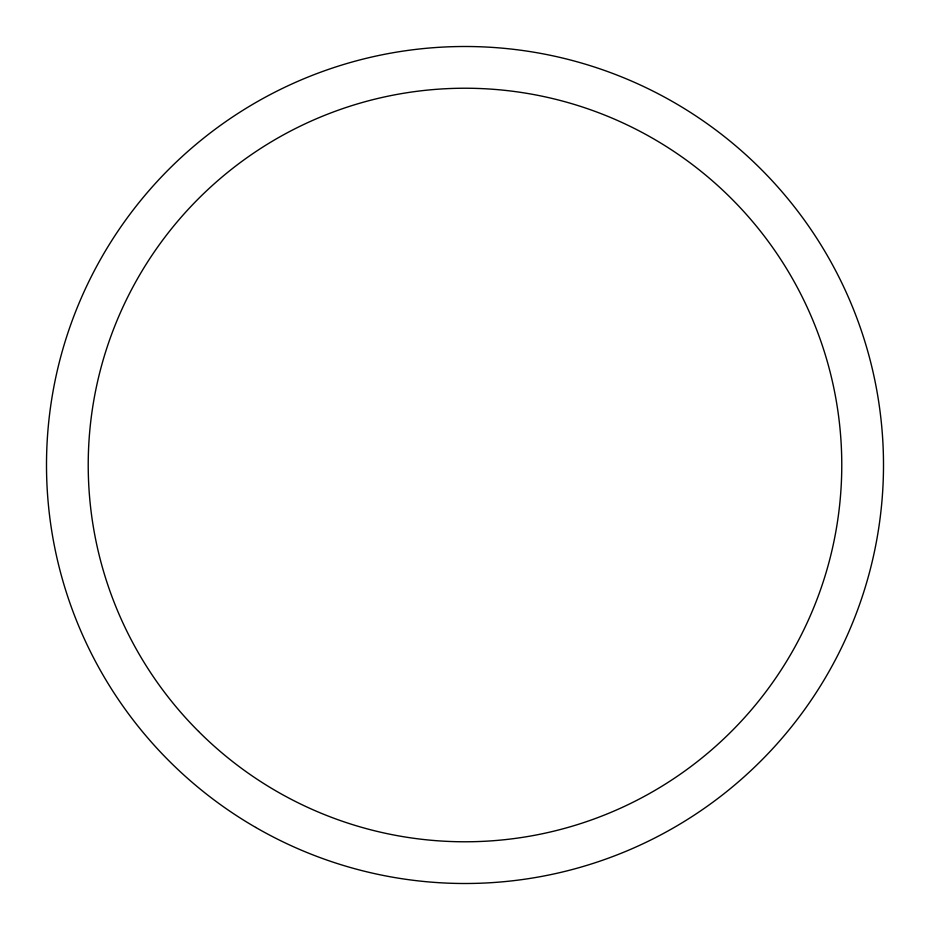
<?xml version="1.0" encoding="UTF-8"?>
<svg xmlns="http://www.w3.org/2000/svg" width="930" height="930" viewBox="0 0 930 930"><rect width="100%" height="100%" fill="white"/><g stroke="black" fill="none" stroke-linecap="round" stroke-linejoin="round"><path stroke-width="1.4" d="M255.75 827.433A418.5 418.5 0 0 0 883.5 465A418.5 418.5 0 0 0 255.75 102.567A418.5 418.5 0 0 0 255.75 827.433M198.578 731.422A376.766 376.766 0 0 0 828.932 562.511A376.766 376.766 0 0 0 367.49 101.068A376.766 376.766 0 0 0 198.578 731.422"/></g></svg>
